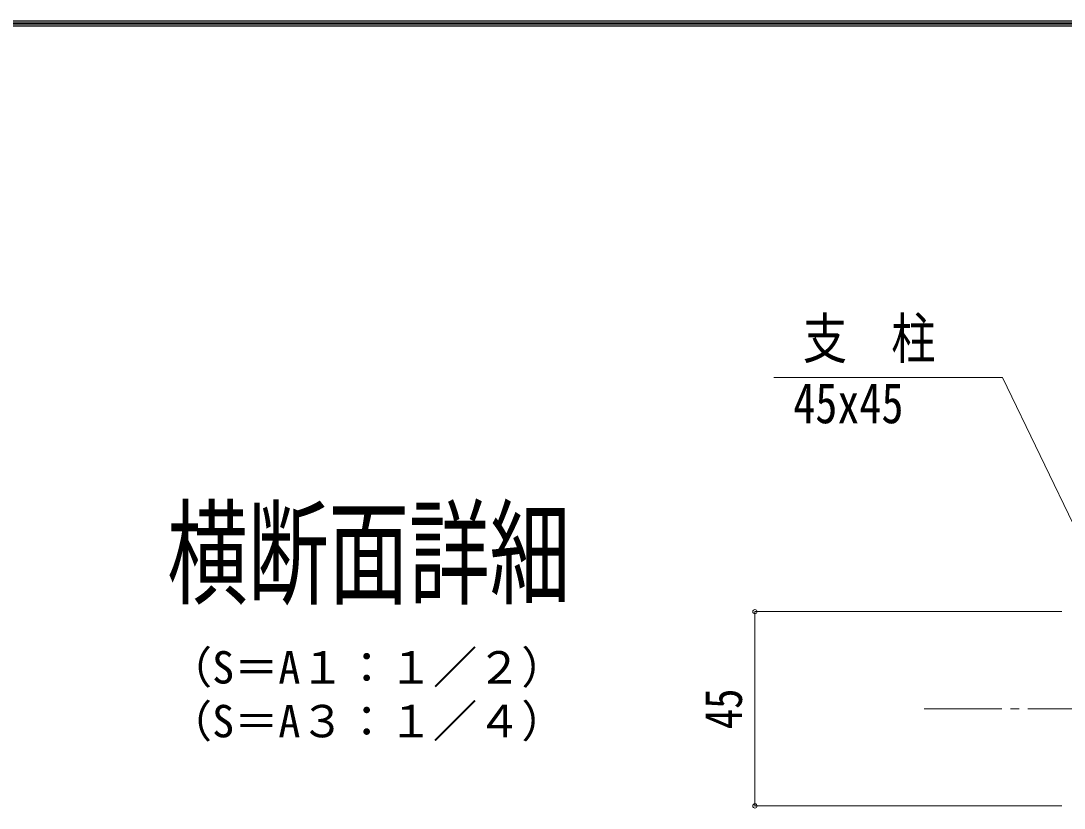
# Model space of a CAD drawing. Units: millimetres at full size; details may follow other scales. Extents: x -18823 to 1599, y -13140 to 1133.
# Drawn here: x -649.9 to -166.5, y 768.6 to 1133.2 of the extents above; entities that cross this region are included whole.
import ezdxf
from ezdxf.enums import TextEntityAlignment as Align

# ---------------------------------------------------------------- set-up
doc = ezdxf.new("R2010")
doc.units = ezdxf.units.MM
doc.header["$LTSCALE"] = 4
doc.header["$PDMODE"] = 32
doc.header["$PDSIZE"] = 2
doc.linetypes.add('CHAIN2', pattern=[12, 9, -1, 1, -1])
for name, color, linetype, lineweight in [('0-0_0', 7, 'Continuous', 18), ('0-1_1手摺寸法', 3, 'Continuous', 18), ('0-3_3中心線', 2, 'CHAIN2', 18), ('0-D_WAKU', 7, 'Continuous', 18)]:
    doc.layers.add(name, color=color, linetype=linetype, lineweight=lineweight)
doc.styles.add('ＭＳ ゴシック', font='')
doc.styles.get('ＭＳ ゴシック').set_extended_font_data('MS Gothic')

msp = doc.modelspace()

# ---------------------------------------------------------------- linework, layer by layer
at = {"layer": '0-0_0'}
msp.add_lwpolyline([(-142.722, 859.553), (-195.032, 967.99), (-301.066, 967.99)], dxfattribs=at)
at = {"layer": '0-1_1手摺寸法'}
for p, q in [((-167.541, 859.553), (-309.771, 859.553)), ((-309.771, 769.553), (-309.771, 859.553)), ((-309.771, 854.953), (-309.771, 774.153)), ((-167.541, 769.553), (-309.771, 769.553))]:
    msp.add_line(p, q, dxfattribs=at)
for p in [(-309.771, 859.553), (-309.771, 769.553)]:
    msp.add_point(p, dxfattribs=at)
at = {"layer": '0-3_3中心線'}
msp.add_line((-231.317, 814.553), (561.173, 814.553), dxfattribs=at)
at = {"layer": '0-D_WAKU'}
for p, q in [((1599.2, 1133.2), (-1603.2, 1133.2)), ((1598.6, 1132.6), (-1602.6, 1132.6)), ((1598, 1132), (-1602, 1132)), ((1597.4, 1131.4), (-1601.4, 1131.4)), ((1596.8, 1130.8), (-1600.8, 1130.8))]:
    msp.add_line(p, q, dxfattribs=at)

# ---------------------------------------------------------------- texts
at = {"layer": '0-0_0', "style": 'ＭＳ ゴシック'}
for s, height, width, p in [('支\u3000柱', 18.77, 0.8, (-287.565, 971.132)), ('45x45', 18.77, 0.8, (-291.998, 941.2)), ('横断面詳細', 39.1, 0.7, (-582.043, 855.38))]:
    msp.add_text(s, height=height, dxfattribs=dict(at, width=width)).set_placement(p, align=Align.BOTTOM_LEFT)
for s, p in [('（S＝A１：１／２）', (-581.746, 821.755)), ('（S＝A３：１／４）', (-581.746, 796.848))]:
    msp.add_text(s, height=15.01, dxfattribs=at).set_placement(p, align=Align.BOTTOM_LEFT)
at = {"layer": '0-1_1手摺寸法', "color": 7, "style": 'ＭＳ ゴシック', "width": 0.8}
msp.add_text('45', height=17.27, rotation=90, dxfattribs=at).set_placement((-310.59, 805.132), align=Align.BOTTOM_LEFT)

doc.saveas('drawing.dxf')
